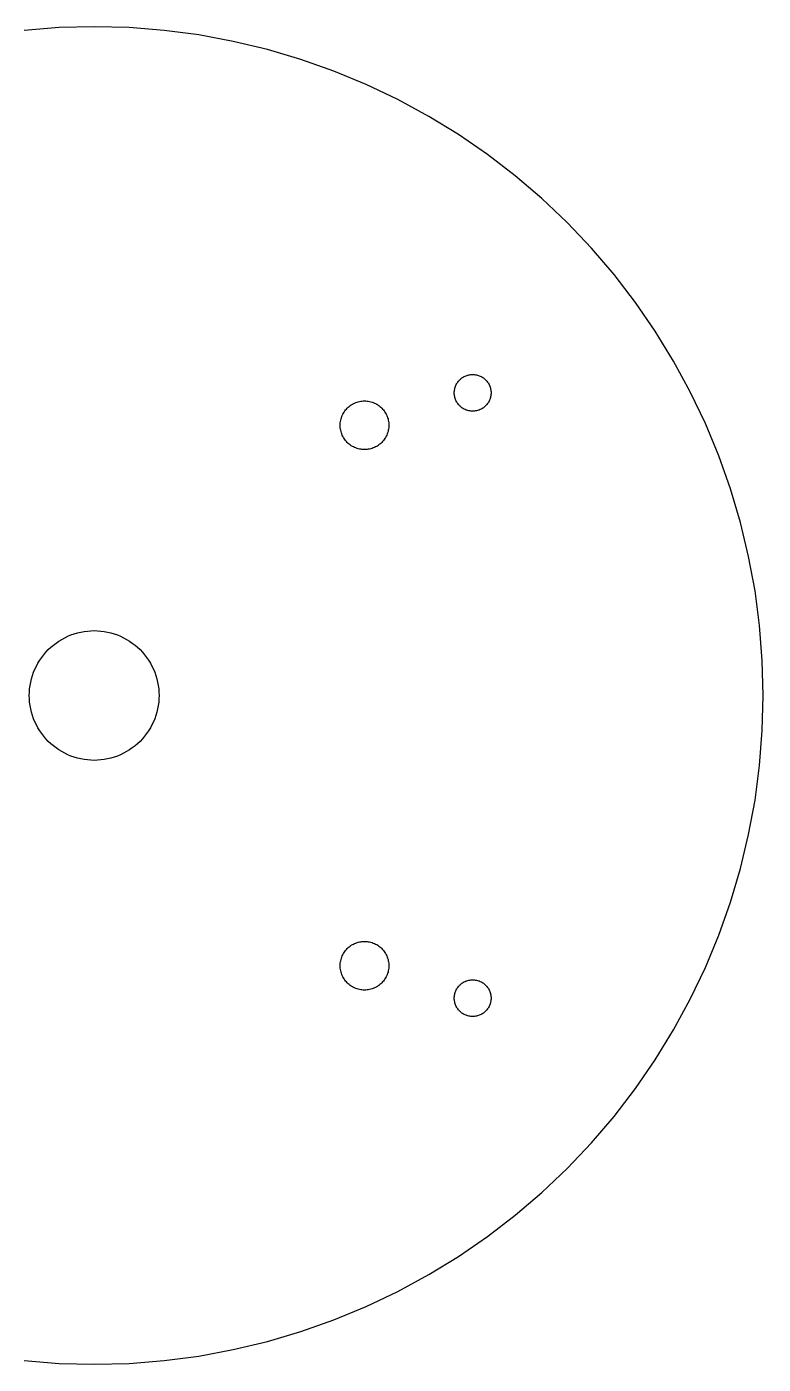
# Model space of a CAD drawing. Header units: metres. Extents: x -62 to 62, y -62 to 62.
# Drawn here: x -6.2 to 61.9, y -61.9 to 61.9 of the extents above; entities that cross this region are included whole.
import ezdxf

# ---------------------------------------------------------------- set-up
doc = ezdxf.new("R2010")
doc.units = ezdxf.units.M

msp = doc.modelspace()

# ---------------------------------------------------------------- linework, layer by layer
for p, q in [((-3.23801, 61.7852), (-6.46718, 61.5311)), ((0, 61.87), (-3.23801, 61.7852)), ((3.23801, 61.7852), (0, 61.87)), ((6.46718, 61.5311), (3.23801, 61.7852)), ((9.67859, 61.1083), (6.46718, 61.5311)), ((12.8635, 60.518), (9.67859, 61.1083)), ((16.0131, 59.7618), (12.8635, 60.518)), ((19.1189, 58.8419), (16.0131, 59.7618)), ((22.1722, 57.7606), (19.1189, 58.8419)), ((25.1648, 56.5211), (22.1722, 57.7606)), ((28.0884, 55.1266), (25.1648, 56.5211)), ((30.935, 53.581), (28.0884, 55.1266)), ((33.6968, 51.8885), (30.935, 53.581)), ((36.3663, 50.0539), (33.6968, 51.8885)), ((38.9361, 48.082), (36.3663, 50.0539)), ((41.3991, 45.9784), (38.9361, 48.082)), ((43.7487, 43.7487), (41.3991, 45.9784)), ((45.9784, 41.3991), (43.7487, 43.7487)), ((48.082, 38.9361), (45.9784, 41.3991)), ((50.0539, 36.3663), (48.082, 38.9361)), ((51.8885, 33.6968), (50.0539, 36.3663)), ((53.581, 30.935), (51.8885, 33.6968)), ((34.8223, 29.6907), (34.911, 29.6977)), ((34.911, 29.6977), (35, 29.7)), ((35, 29.7), (35.089, 29.6977)), ((35.089, 29.6977), (35.1777, 29.6907)), ((55.1266, 28.0884), (53.581, 30.935)), ((33.3579, 28.44), (33.3832, 28.5253)), ((33.3832, 28.5253), (33.4129, 28.6092)), ((33.4129, 28.6092), (33.447, 28.6915)), ((33.447, 28.6915), (33.4853, 28.7718)), ((33.4853, 28.7718), (33.5278, 28.85)), ((33.5278, 28.85), (33.5743, 28.9259)), ((33.5743, 28.9259), (33.6247, 28.9992)), ((33.6247, 28.9992), (33.6789, 29.0698)), ((33.6789, 29.0698), (33.7367, 29.1375)), ((33.7367, 29.1375), (33.7979, 29.2021)), ((33.7979, 29.2021), (33.8625, 29.2633)), ((33.8625, 29.2633), (33.9302, 29.3211)), ((33.9302, 29.3211), (34.0008, 29.3753)), ((34.0008, 29.3753), (34.0741, 29.4257)), ((34.0741, 29.4257), (34.15, 29.4722)), ((34.15, 29.4722), (34.2282, 29.5147)), ((34.2282, 29.5147), (34.3085, 29.553)), ((34.3085, 29.553), (34.3908, 29.5871)), ((34.3908, 29.5871), (34.4747, 29.6168)), ((34.4747, 29.6168), (34.56, 29.6421)), ((34.56, 29.6421), (34.6465, 29.6628)), ((34.6465, 29.6628), (34.7341, 29.6791)), ((34.7341, 29.6791), (34.8223, 29.6907)), ((35.1777, 29.6907), (35.2659, 29.6791)), ((35.2659, 29.6791), (35.3535, 29.6628)), ((35.3535, 29.6628), (35.44, 29.6421)), ((35.44, 29.6421), (35.5253, 29.6168)), ((35.5253, 29.6168), (35.6092, 29.5871)), ((35.6092, 29.5871), (35.6915, 29.553)), ((35.6915, 29.553), (35.7718, 29.5147)), ((35.7718, 29.5147), (35.85, 29.4722)), ((35.85, 29.4722), (35.9259, 29.4257)), ((35.9259, 29.4257), (35.9992, 29.3753)), ((35.9992, 29.3753), (36.0698, 29.3211)), ((36.0698, 29.3211), (36.1375, 29.2633)), ((36.1375, 29.2633), (36.2021, 29.2021)), ((36.2021, 29.2021), (36.2633, 29.1375)), ((36.2633, 29.1375), (36.3211, 29.0698)), ((36.3211, 29.0698), (36.3753, 28.9992)), ((36.3753, 28.9992), (36.4257, 28.9259)), ((36.4257, 28.9259), (36.4722, 28.85)), ((36.4722, 28.85), (36.5147, 28.7718)), ((36.5147, 28.7718), (36.553, 28.6915)), ((36.553, 28.6915), (36.5871, 28.6092)), ((36.5871, 28.6092), (36.6168, 28.5253)), ((36.6168, 28.5253), (36.6421, 28.44)), ((24.648, 27.2223), (24.7648, 27.2377)), ((24.7648, 27.2377), (24.8822, 27.2469)), ((24.8822, 27.2469), (25, 27.25)), ((25, 27.25), (25.1178, 27.2469)), ((25.1178, 27.2469), (25.2352, 27.2377)), ((25.2352, 27.2377), (25.352, 27.2223)), ((33.3, 28), (33.3023, 28.089)), ((33.3023, 27.911), (33.3, 28)), ((33.3023, 28.089), (33.3093, 28.1777)), ((33.3093, 27.8223), (33.3023, 27.911)), ((33.3093, 28.1777), (33.3209, 28.2659)), ((33.3209, 27.7341), (33.3093, 27.8223)), ((33.3209, 28.2659), (33.3372, 28.3535)), ((33.3372, 27.6465), (33.3209, 27.7341)), ((33.3372, 28.3535), (33.3579, 28.44)), ((33.3579, 27.56), (33.3372, 27.6465)), ((33.3832, 27.4747), (33.3579, 27.56)), ((33.4129, 27.3908), (33.3832, 27.4747)), ((33.447, 27.3085), (33.4129, 27.3908)), ((33.4853, 27.2282), (33.447, 27.3085)), ((33.5278, 27.15), (33.4853, 27.2282)), ((36.5147, 27.2282), (36.4722, 27.15)), ((36.553, 27.3085), (36.5147, 27.2282)), ((36.5871, 27.3908), (36.553, 27.3085)), ((36.6168, 27.4747), (36.5871, 27.3908)), ((36.6421, 27.56), (36.6168, 27.4747)), ((36.6421, 28.44), (36.6628, 28.3535)), ((36.6628, 27.6465), (36.6421, 27.56)), ((36.6628, 28.3535), (36.6791, 28.2659)), ((36.6791, 27.7341), (36.6628, 27.6465)), ((36.6791, 28.2659), (36.6907, 28.1777)), ((36.6907, 27.8223), (36.6791, 27.7341)), ((36.6907, 28.1777), (36.6977, 28.089)), ((36.6977, 27.911), (36.6907, 27.8223)), ((36.6977, 28.089), (36.7, 28)), ((36.7, 28), (36.6977, 27.911)), ((56.5211, 25.1648), (55.1266, 28.0884)), ((22.9445, 25.9152), (22.9952, 26.0215)), ((22.9952, 26.0215), (23.0514, 26.125)), ((23.0514, 26.125), (23.113, 26.2254)), ((23.113, 26.2254), (23.1797, 26.3225)), ((23.1797, 26.3225), (23.2514, 26.416)), ((23.2514, 26.416), (23.3279, 26.5055)), ((23.3279, 26.5055), (23.409, 26.591)), ((23.409, 26.591), (23.4945, 26.6721)), ((23.4945, 26.6721), (23.584, 26.7486)), ((23.584, 26.7486), (23.6775, 26.8203)), ((23.6775, 26.8203), (23.7746, 26.887)), ((23.7746, 26.887), (23.875, 26.9486)), ((23.875, 26.9486), (23.9785, 27.0048)), ((23.9785, 27.0048), (24.0848, 27.0555)), ((24.0848, 27.0555), (24.1937, 27.1006)), ((24.1937, 27.1006), (24.3047, 27.1399)), ((24.3047, 27.1399), (24.4177, 27.1733)), ((24.4177, 27.1733), (24.5322, 27.2008)), ((24.5322, 27.2008), (24.648, 27.2223)), ((25.352, 27.2223), (25.4678, 27.2008)), ((25.4678, 27.2008), (25.5823, 27.1733)), ((25.5823, 27.1733), (25.6953, 27.1399)), ((25.6953, 27.1399), (25.8063, 27.1006)), ((25.8063, 27.1006), (25.9152, 27.0555)), ((25.9152, 27.0555), (26.0215, 27.0048)), ((26.0215, 27.0048), (26.125, 26.9486)), ((26.125, 26.9486), (26.2254, 26.887)), ((26.2254, 26.887), (26.3225, 26.8203)), ((26.3225, 26.8203), (26.416, 26.7486)), ((26.416, 26.7486), (26.5055, 26.6721)), ((26.5055, 26.6721), (26.591, 26.591)), ((26.591, 26.591), (26.6721, 26.5055)), ((26.6721, 26.5055), (26.7486, 26.416)), ((26.7486, 26.416), (26.8203, 26.3225)), ((26.8203, 26.3225), (26.887, 26.2254)), ((26.887, 26.2254), (26.9486, 26.125)), ((26.9486, 26.125), (27.0048, 26.0215)), ((27.0048, 26.0215), (27.0555, 25.9152)), ((33.5743, 27.0741), (33.5278, 27.15)), ((33.6247, 27.0008), (33.5743, 27.0741)), ((33.6789, 26.9302), (33.6247, 27.0008)), ((33.7367, 26.8625), (33.6789, 26.9302)), ((33.7979, 26.7979), (33.7367, 26.8625)), ((33.8625, 26.7367), (33.7979, 26.7979)), ((33.9302, 26.6789), (33.8625, 26.7367)), ((34.0008, 26.6247), (33.9302, 26.6789)), ((34.0741, 26.5743), (34.0008, 26.6247)), ((34.15, 26.5278), (34.0741, 26.5743)), ((34.2282, 26.4853), (34.15, 26.5278)), ((34.3085, 26.447), (34.2282, 26.4853)), ((34.3908, 26.4129), (34.3085, 26.447)), ((34.4747, 26.3832), (34.3908, 26.4129)), ((34.56, 26.3579), (34.4747, 26.3832)), ((34.6465, 26.3371), (34.56, 26.3579)), ((34.7341, 26.3209), (34.6465, 26.3371)), ((34.8223, 26.3093), (34.7341, 26.3209)), ((34.911, 26.3023), (34.8223, 26.3093)), ((35, 26.3), (34.911, 26.3023)), ((35.089, 26.3023), (35, 26.3)), ((35.1777, 26.3093), (35.089, 26.3023)), ((35.2659, 26.3209), (35.1777, 26.3093)), ((35.3535, 26.3371), (35.2659, 26.3209)), ((35.44, 26.3579), (35.3535, 26.3371)), ((35.5253, 26.3832), (35.44, 26.3579)), ((35.6092, 26.4129), (35.5253, 26.3832)), ((35.6915, 26.447), (35.6092, 26.4129)), ((35.7718, 26.4853), (35.6915, 26.447)), ((35.85, 26.5278), (35.7718, 26.4853)), ((35.9259, 26.5743), (35.85, 26.5278)), ((35.9992, 26.6247), (35.9259, 26.5743)), ((36.0698, 26.6789), (35.9992, 26.6247)), ((36.1375, 26.7367), (36.0698, 26.6789)), ((36.2021, 26.7979), (36.1375, 26.7367)), ((36.2633, 26.8625), (36.2021, 26.7979)), ((36.3211, 26.9302), (36.2633, 26.8625)), ((36.3753, 27.0008), (36.3211, 26.9302)), ((36.4257, 27.0741), (36.3753, 27.0008)), ((36.4722, 27.15), (36.4257, 27.0741)), ((22.75, 25), (22.7531, 25.1178)), ((22.7531, 24.8822), (22.75, 25)), ((22.7531, 25.1178), (22.7623, 25.2352)), ((22.7623, 24.7648), (22.7531, 24.8822)), ((22.7623, 25.2352), (22.7777, 25.352)), ((22.7777, 24.648), (22.7623, 24.7648)), ((22.7777, 25.352), (22.7992, 25.4678)), ((22.7992, 25.4678), (22.8267, 25.5823)), ((22.8267, 25.5823), (22.8601, 25.6953)), ((22.8601, 25.6953), (22.8994, 25.8063)), ((22.8994, 25.8063), (22.9445, 25.9152)), ((27.0555, 25.9152), (27.1006, 25.8063)), ((27.1006, 25.8063), (27.1399, 25.6953)), ((27.1399, 25.6953), (27.1733, 25.5823)), ((27.1733, 25.5823), (27.2008, 25.4678)), ((27.2008, 25.4678), (27.2223, 25.352)), ((27.2223, 25.352), (27.2377, 25.2352)), ((27.2377, 24.7648), (27.2223, 24.648)), ((27.2377, 25.2352), (27.2469, 25.1178)), ((27.2469, 24.8822), (27.2377, 24.7648)), ((27.2469, 25.1178), (27.25, 25)), ((27.25, 25), (27.2469, 24.8822)), ((57.7606, 22.1722), (56.5211, 25.1648)), ((22.7992, 24.5322), (22.7777, 24.648)), ((22.8267, 24.4177), (22.7992, 24.5322)), ((22.8601, 24.3047), (22.8267, 24.4177)), ((22.8994, 24.1937), (22.8601, 24.3047)), ((22.9445, 24.0848), (22.8994, 24.1937)), ((22.9952, 23.9785), (22.9445, 24.0848)), ((23.0514, 23.875), (22.9952, 23.9785)), ((23.113, 23.7746), (23.0514, 23.875)), ((23.1797, 23.6775), (23.113, 23.7746)), ((23.2514, 23.584), (23.1797, 23.6775)), ((23.3279, 23.4945), (23.2514, 23.584)), ((26.7486, 23.584), (26.6721, 23.4945)), ((26.8203, 23.6775), (26.7486, 23.584)), ((26.887, 23.7746), (26.8203, 23.6775)), ((26.9486, 23.875), (26.887, 23.7746)), ((27.0048, 23.9785), (26.9486, 23.875)), ((27.0555, 24.0848), (27.0048, 23.9785)), ((27.1006, 24.1937), (27.0555, 24.0848)), ((27.1399, 24.3047), (27.1006, 24.1937)), ((27.1733, 24.4177), (27.1399, 24.3047)), ((27.2008, 24.5322), (27.1733, 24.4177)), ((27.2223, 24.648), (27.2008, 24.5322)), ((23.409, 23.409), (23.3279, 23.4945)), ((23.4945, 23.3279), (23.409, 23.409)), ((23.584, 23.2514), (23.4945, 23.3279)), ((23.6775, 23.1797), (23.584, 23.2514)), ((23.7746, 23.113), (23.6775, 23.1797)), ((23.875, 23.0514), (23.7746, 23.113)), ((23.9785, 22.9952), (23.875, 23.0514)), ((24.0848, 22.9445), (23.9785, 22.9952)), ((24.1937, 22.8994), (24.0848, 22.9445)), ((24.3047, 22.8601), (24.1937, 22.8994)), ((24.4177, 22.8267), (24.3047, 22.8601)), ((24.5322, 22.7992), (24.4177, 22.8267)), ((24.648, 22.7777), (24.5322, 22.7992)), ((24.7648, 22.7623), (24.648, 22.7777)), ((24.8822, 22.7531), (24.7648, 22.7623)), ((25, 22.75), (24.8822, 22.7531)), ((25.1178, 22.7531), (25, 22.75)), ((25.2352, 22.7623), (25.1178, 22.7531)), ((25.352, 22.7777), (25.2352, 22.7623)), ((25.4678, 22.7992), (25.352, 22.7777)), ((25.5823, 22.8267), (25.4678, 22.7992)), ((25.6953, 22.8601), (25.5823, 22.8267)), ((25.8063, 22.8994), (25.6953, 22.8601)), ((25.9152, 22.9445), (25.8063, 22.8994)), ((26.0215, 22.9952), (25.9152, 22.9445)), ((26.125, 23.0514), (26.0215, 22.9952)), ((26.2254, 23.113), (26.125, 23.0514)), ((26.3225, 23.1797), (26.2254, 23.113)), ((26.416, 23.2514), (26.3225, 23.1797)), ((26.5055, 23.3279), (26.416, 23.2514)), ((26.591, 23.409), (26.5055, 23.3279)), ((26.6721, 23.4945), (26.591, 23.409)), ((58.8419, 19.1189), (57.7606, 22.1722)), ((59.7618, 16.0131), (58.8419, 19.1189)), ((60.518, 12.8635), (59.7618, 16.0131)), ((61.1083, 9.67859), (60.518, 12.8635)), ((61.5311, 6.46718), (61.1083, 9.67859)), ((61.7852, 3.23801), (61.5311, 6.46718)), ((-3.5267, 4.8541), (-3.26782, 5.03201)), ((-3.26782, 5.03201), (-3, 5.19614)), ((-3, 5.19614), (-2.72394, 5.34604)), ((-2.72394, 5.34604), (-2.44041, 5.48126)), ((-2.44041, 5.48126), (-2.15021, 5.60147)), ((-2.15021, 5.60147), (-1.8541, 5.70633)), ((-1.8541, 5.70633), (-1.5529, 5.79555)), ((-1.5529, 5.79555), (-1.24747, 5.86888)), ((-1.24747, 5.86888), (-0.9386, 5.92612)), ((-0.9386, 5.92612), (-0.62717, 5.96712)), ((-0.62717, 5.96712), (-0.31401, 5.99178)), ((-0.31401, 5.99178), (0, 6)), ((0, 6), (0.31401, 5.99178)), ((0.31401, 5.99178), (0.62717, 5.96712)), ((0.62717, 5.96712), (0.9386, 5.92612)), ((0.9386, 5.92612), (1.24747, 5.86888)), ((1.24747, 5.86888), (1.5529, 5.79555)), ((1.5529, 5.79555), (1.8541, 5.70633)), ((1.8541, 5.70633), (2.15021, 5.60147)), ((2.15021, 5.60147), (2.44041, 5.48126)), ((2.44041, 5.48126), (2.72394, 5.34604)), ((2.72394, 5.34604), (3, 5.19614)), ((3, 5.19614), (3.26782, 5.03201)), ((3.26782, 5.03201), (3.5267, 4.8541)), ((-4.8541, 3.5267), (-4.66287, 3.77591)), ((-4.66287, 3.77591), (-4.45886, 4.01477)), ((-4.45886, 4.01477), (-4.24263, 4.24263)), ((-4.24263, 4.24263), (-4.01477, 4.45886)), ((-4.01477, 4.45886), (-3.77591, 4.66287)), ((-3.77591, 4.66287), (-3.5267, 4.8541)), ((3.5267, 4.8541), (3.77591, 4.66287)), ((3.77591, 4.66287), (4.01477, 4.45886)), ((4.01477, 4.45886), (4.24263, 4.24263)), ((4.24263, 4.24263), (4.45886, 4.01477)), ((4.45886, 4.01477), (4.66287, 3.77591)), ((4.66287, 3.77591), (4.8541, 3.5267)), ((-5.48126, 2.44041), (-5.34604, 2.72394)), ((-5.34604, 2.72394), (-5.19614, 3)), ((-5.19614, 3), (-5.03201, 3.26782)), ((-5.03201, 3.26782), (-4.8541, 3.5267)), ((4.8541, 3.5267), (5.03201, 3.26782)), ((5.03201, 3.26782), (5.19614, 3)), ((5.19614, 3), (5.34604, 2.72394)), ((5.34604, 2.72394), (5.48126, 2.44041)), ((61.87, 0), (61.7852, 3.23801)), ((-5.92612, 0.9386), (-5.86888, 1.24747)), ((-5.86888, 1.24747), (-5.79555, 1.5529)), ((-5.79555, 1.5529), (-5.70633, 1.8541)), ((-5.70633, 1.8541), (-5.60147, 2.15021)), ((-5.60147, 2.15021), (-5.48126, 2.44041)), ((5.48126, 2.44041), (5.60147, 2.15021)), ((5.60147, 2.15021), (5.70633, 1.8541)), ((5.70633, 1.8541), (5.79555, 1.5529)), ((5.79555, 1.5529), (5.86888, 1.24747)), ((5.86888, 1.24747), (5.92612, 0.9386)), ((-6, 0), (-5.99178, 0.31401)), ((-5.99178, -0.31401), (-6, 0)), ((-5.99178, 0.31401), (-5.96712, 0.62717)), ((-5.96712, 0.62717), (-5.92612, 0.9386)), ((5.92612, 0.9386), (5.96712, 0.62717)), ((5.96712, 0.62717), (5.99178, 0.31401)), ((5.99178, 0.31401), (6, 0)), ((6, 0), (5.99178, -0.31401)), ((61.7852, -3.23801), (61.87, 0)), ((-5.96712, -0.62717), (-5.99178, -0.31401)), ((-5.92612, -0.9386), (-5.96712, -0.62717)), ((-5.86888, -1.24747), (-5.92612, -0.9386)), ((5.92612, -0.9386), (5.86888, -1.24747)), ((5.96712, -0.62717), (5.92612, -0.9386)), ((5.99178, -0.31401), (5.96712, -0.62717)), ((-5.79555, -1.5529), (-5.86888, -1.24747)), ((-5.70633, -1.8541), (-5.79555, -1.5529)), ((-5.60147, -2.15021), (-5.70633, -1.8541)), ((-5.48126, -2.44041), (-5.60147, -2.15021)), ((-5.34604, -2.72394), (-5.48126, -2.44041)), ((5.48126, -2.44041), (5.34604, -2.72394)), ((5.60147, -2.15021), (5.48126, -2.44041)), ((5.70633, -1.8541), (5.60147, -2.15021)), ((5.79555, -1.5529), (5.70633, -1.8541)), ((5.86888, -1.24747), (5.79555, -1.5529)), ((-5.19614, -3), (-5.34604, -2.72394)), ((-5.03201, -3.26782), (-5.19614, -3)), ((-4.8541, -3.5267), (-5.03201, -3.26782)), ((-4.66287, -3.77591), (-4.8541, -3.5267)), ((4.8541, -3.5267), (4.66287, -3.77591)), ((5.03201, -3.26782), (4.8541, -3.5267)), ((5.19614, -3), (5.03201, -3.26782)), ((5.34604, -2.72394), (5.19614, -3)), ((61.5311, -6.46718), (61.7852, -3.23801)), ((-4.45886, -4.01477), (-4.66287, -3.77591)), ((-4.24263, -4.24263), (-4.45886, -4.01477)), ((-4.01477, -4.45886), (-4.24263, -4.24263)), ((-3.77591, -4.66287), (-4.01477, -4.45886)), ((-3.5267, -4.8541), (-3.77591, -4.66287)), ((-3.26782, -5.03201), (-3.5267, -4.8541)), ((3.5267, -4.8541), (3.26782, -5.03201)), ((3.77591, -4.66287), (3.5267, -4.8541)), ((4.01477, -4.45886), (3.77591, -4.66287)), ((4.24263, -4.24263), (4.01477, -4.45886)), ((4.45886, -4.01477), (4.24263, -4.24263)), ((4.66287, -3.77591), (4.45886, -4.01477)), ((-3, -5.19614), (-3.26782, -5.03201)), ((-2.72394, -5.34604), (-3, -5.19614)), ((-2.44041, -5.48126), (-2.72394, -5.34604)), ((-2.15021, -5.60147), (-2.44041, -5.48126)), ((-1.8541, -5.70633), (-2.15021, -5.60147)), ((-1.5529, -5.79555), (-1.8541, -5.70633)), ((-1.24747, -5.86888), (-1.5529, -5.79555)), ((-0.9386, -5.92612), (-1.24747, -5.86888)), ((-0.62717, -5.96712), (-0.9386, -5.92612)), ((-0.31401, -5.99178), (-0.62717, -5.96712)), ((0, -6), (-0.31401, -5.99178)), ((0.31401, -5.99178), (0, -6)), ((0.62717, -5.96712), (0.31401, -5.99178)), ((0.9386, -5.92612), (0.62717, -5.96712)), ((1.24747, -5.86888), (0.9386, -5.92612)), ((1.5529, -5.79555), (1.24747, -5.86888)), ((1.8541, -5.70633), (1.5529, -5.79555)), ((2.15021, -5.60147), (1.8541, -5.70633)), ((2.44041, -5.48126), (2.15021, -5.60147)), ((2.72394, -5.34604), (2.44041, -5.48126)), ((3, -5.19614), (2.72394, -5.34604)), ((3.26782, -5.03201), (3, -5.19614)), ((61.1083, -9.67859), (61.5311, -6.46718)), ((60.518, -12.8635), (61.1083, -9.67859)), ((59.7618, -16.0131), (60.518, -12.8635)), ((58.8419, -19.1189), (59.7618, -16.0131)), ((57.7606, -22.1722), (58.8419, -19.1189)), ((56.5211, -25.1648), (57.7606, -22.1722)), ((23.2514, -23.584), (23.3279, -23.4945)), ((23.3279, -23.4945), (23.409, -23.409)), ((23.409, -23.409), (23.4945, -23.3279)), ((23.4945, -23.3279), (23.584, -23.2514)), ((23.584, -23.2514), (23.6775, -23.1797)), ((23.6775, -23.1797), (23.7746, -23.113)), ((23.7746, -23.113), (23.875, -23.0514)), ((23.875, -23.0514), (23.9785, -22.9952)), ((23.9785, -22.9952), (24.0848, -22.9445)), ((24.0848, -22.9445), (24.1937, -22.8994)), ((24.1937, -22.8994), (24.3047, -22.8601)), ((24.3047, -22.8601), (24.4177, -22.8267)), ((24.4177, -22.8267), (24.5322, -22.7992)), ((24.5322, -22.7992), (24.648, -22.7777)), ((24.648, -22.7777), (24.7648, -22.7623)), ((24.7648, -22.7623), (24.8822, -22.7531)), ((24.8822, -22.7531), (25, -22.75)), ((25, -22.75), (25.1178, -22.7531)), ((25.1178, -22.7531), (25.2352, -22.7623)), ((25.2352, -22.7623), (25.352, -22.7777)), ((25.352, -22.7777), (25.4678, -22.7992)), ((25.4678, -22.7992), (25.5823, -22.8267)), ((25.5823, -22.8267), (25.6953, -22.8601)), ((25.6953, -22.8601), (25.8063, -22.8994)), ((25.8063, -22.8994), (25.9152, -22.9445)), ((25.9152, -22.9445), (26.0215, -22.9952)), ((26.0215, -22.9952), (26.125, -23.0514)), ((26.125, -23.0514), (26.2254, -23.113)), ((26.2254, -23.113), (26.3225, -23.1797)), ((26.3225, -23.1797), (26.416, -23.2514)), ((26.416, -23.2514), (26.5055, -23.3279)), ((26.5055, -23.3279), (26.591, -23.409)), ((26.591, -23.409), (26.6721, -23.4945)), ((26.6721, -23.4945), (26.7486, -23.584)), ((22.7623, -24.7648), (22.7777, -24.648)), ((22.7777, -24.648), (22.7992, -24.5322)), ((22.7992, -24.5322), (22.8267, -24.4177)), ((22.8267, -24.4177), (22.8601, -24.3047)), ((22.8601, -24.3047), (22.8994, -24.1937)), ((22.8994, -24.1937), (22.9445, -24.0848)), ((22.9445, -24.0848), (22.9952, -23.9785)), ((22.9952, -23.9785), (23.0514, -23.875)), ((23.0514, -23.875), (23.113, -23.7746)), ((23.113, -23.7746), (23.1797, -23.6775)), ((23.1797, -23.6775), (23.2514, -23.584)), ((26.7486, -23.584), (26.8203, -23.6775)), ((26.8203, -23.6775), (26.887, -23.7746)), ((26.887, -23.7746), (26.9486, -23.875)), ((26.9486, -23.875), (27.0048, -23.9785)), ((27.0048, -23.9785), (27.0555, -24.0848)), ((27.0555, -24.0848), (27.1006, -24.1937)), ((27.1006, -24.1937), (27.1399, -24.3047)), ((27.1399, -24.3047), (27.1733, -24.4177)), ((27.1733, -24.4177), (27.2008, -24.5322)), ((27.2008, -24.5322), (27.2223, -24.648)), ((27.2223, -24.648), (27.2377, -24.7648)), ((22.75, -25), (22.7531, -24.8822)), ((22.7531, -25.1178), (22.75, -25)), ((22.7531, -24.8822), (22.7623, -24.7648)), ((22.7623, -25.2352), (22.7531, -25.1178)), ((22.7777, -25.352), (22.7623, -25.2352)), ((22.7992, -25.4678), (22.7777, -25.352)), ((22.8267, -25.5823), (22.7992, -25.4678)), ((22.8601, -25.6953), (22.8267, -25.5823)), ((22.8994, -25.8063), (22.8601, -25.6953)), ((22.9445, -25.9152), (22.8994, -25.8063)), ((22.9952, -26.0215), (22.9445, -25.9152)), ((27.0555, -25.9152), (27.0048, -26.0215)), ((27.1006, -25.8063), (27.0555, -25.9152)), ((27.1399, -25.6953), (27.1006, -25.8063)), ((27.1733, -25.5823), (27.1399, -25.6953)), ((27.2008, -25.4678), (27.1733, -25.5823)), ((27.2223, -25.352), (27.2008, -25.4678)), ((27.2377, -25.2352), (27.2223, -25.352)), ((27.2377, -24.7648), (27.2469, -24.8822)), ((27.2469, -25.1178), (27.2377, -25.2352)), ((27.2469, -24.8822), (27.25, -25)), ((27.25, -25), (27.2469, -25.1178)), ((55.1266, -28.0884), (56.5211, -25.1648)), ((23.0514, -26.125), (22.9952, -26.0215)), ((23.113, -26.2254), (23.0514, -26.125)), ((23.1797, -26.3225), (23.113, -26.2254)), ((23.2514, -26.416), (23.1797, -26.3225)), ((23.3279, -26.5055), (23.2514, -26.416)), ((23.409, -26.591), (23.3279, -26.5055)), ((23.4945, -26.6721), (23.409, -26.591)), ((23.584, -26.7486), (23.4945, -26.6721)), ((23.6775, -26.8203), (23.584, -26.7486)), ((23.7746, -26.887), (23.6775, -26.8203)), ((23.875, -26.9486), (23.7746, -26.887)), ((23.9785, -27.0048), (23.875, -26.9486)), ((24.0848, -27.0555), (23.9785, -27.0048)), ((24.1937, -27.1006), (24.0848, -27.0555)), ((24.3047, -27.1399), (24.1937, -27.1006)), ((24.4177, -27.1733), (24.3047, -27.1399)), ((24.5322, -27.2008), (24.4177, -27.1733)), ((24.648, -27.2223), (24.5322, -27.2008)), ((24.7648, -27.2377), (24.648, -27.2223)), ((25.352, -27.2223), (25.2352, -27.2377)), ((25.4678, -27.2008), (25.352, -27.2223)), ((25.5823, -27.1733), (25.4678, -27.2008)), ((25.6953, -27.1399), (25.5823, -27.1733)), ((25.8063, -27.1006), (25.6953, -27.1399)), ((25.9152, -27.0555), (25.8063, -27.1006)), ((26.0215, -27.0048), (25.9152, -27.0555)), ((26.125, -26.9486), (26.0215, -27.0048)), ((26.2254, -26.887), (26.125, -26.9486)), ((26.3225, -26.8203), (26.2254, -26.887)), ((26.416, -26.7486), (26.3225, -26.8203)), ((26.5055, -26.6721), (26.416, -26.7486)), ((26.591, -26.591), (26.5055, -26.6721)), ((26.6721, -26.5055), (26.591, -26.591)), ((26.7486, -26.416), (26.6721, -26.5055)), ((26.8203, -26.3225), (26.7486, -26.416)), ((26.887, -26.2254), (26.8203, -26.3225)), ((26.9486, -26.125), (26.887, -26.2254)), ((27.0048, -26.0215), (26.9486, -26.125)), ((33.4853, -27.2282), (33.5278, -27.15)), ((33.5278, -27.15), (33.5743, -27.0741)), ((33.5743, -27.0741), (33.6247, -27.0008)), ((33.6247, -27.0008), (33.6789, -26.9302)), ((33.6789, -26.9302), (33.7367, -26.8625)), ((33.7367, -26.8625), (33.7979, -26.7979)), ((33.7979, -26.7979), (33.8625, -26.7367)), ((33.8625, -26.7367), (33.9302, -26.6789)), ((33.9302, -26.6789), (34.0008, -26.6247)), ((34.0008, -26.6247), (34.0741, -26.5743)), ((34.0741, -26.5743), (34.15, -26.5278)), ((34.15, -26.5278), (34.2282, -26.4853)), ((34.2282, -26.4853), (34.3085, -26.447)), ((34.3085, -26.447), (34.3908, -26.4129)), ((34.3908, -26.4129), (34.4747, -26.3832)), ((34.4747, -26.3832), (34.56, -26.3579)), ((34.56, -26.3579), (34.6465, -26.3371)), ((34.6465, -26.3371), (34.7341, -26.3209)), ((34.7341, -26.3209), (34.8223, -26.3093)), ((34.8223, -26.3093), (34.911, -26.3023)), ((34.911, -26.3023), (35, -26.3)), ((35, -26.3), (35.089, -26.3023)), ((35.089, -26.3023), (35.1777, -26.3093)), ((35.1777, -26.3093), (35.2659, -26.3209)), ((35.2659, -26.3209), (35.3535, -26.3371)), ((35.3535, -26.3371), (35.44, -26.3579)), ((35.44, -26.3579), (35.5253, -26.3832)), ((35.5253, -26.3832), (35.6092, -26.4129)), ((35.6092, -26.4129), (35.6915, -26.447)), ((35.6915, -26.447), (35.7718, -26.4853)), ((35.7718, -26.4853), (35.85, -26.5278)), ((35.85, -26.5278), (35.9259, -26.5743)), ((35.9259, -26.5743), (35.9992, -26.6247)), ((35.9992, -26.6247), (36.0698, -26.6789)), ((36.0698, -26.6789), (36.1375, -26.7367)), ((36.1375, -26.7367), (36.2021, -26.7979)), ((36.2021, -26.7979), (36.2633, -26.8625)), ((36.2633, -26.8625), (36.3211, -26.9302)), ((36.3211, -26.9302), (36.3753, -27.0008)), ((36.3753, -27.0008), (36.4257, -27.0741)), ((36.4257, -27.0741), (36.4722, -27.15)), ((36.4722, -27.15), (36.5147, -27.2282)), ((24.8822, -27.2469), (24.7648, -27.2377)), ((25, -27.25), (24.8822, -27.2469)), ((25.1178, -27.2469), (25, -27.25)), ((25.2352, -27.2377), (25.1178, -27.2469)), ((33.3, -28), (33.3023, -27.911)), ((33.3023, -28.089), (33.3, -28)), ((33.3023, -27.911), (33.3093, -27.8223)), ((33.3093, -28.1777), (33.3023, -28.089)), ((33.3093, -27.8223), (33.3209, -27.7341)), ((33.3209, -28.2659), (33.3093, -28.1777)), ((33.3209, -27.7341), (33.3372, -27.6465)), ((33.3372, -28.3535), (33.3209, -28.2659)), ((33.3372, -27.6465), (33.3579, -27.56)), ((33.3579, -28.44), (33.3372, -28.3535)), ((33.3579, -27.56), (33.3832, -27.4747)), ((33.3832, -28.5253), (33.3579, -28.44)), ((33.3832, -27.4747), (33.4129, -27.3908)), ((33.4129, -27.3908), (33.447, -27.3085)), ((33.447, -27.3085), (33.4853, -27.2282)), ((36.5147, -27.2282), (36.553, -27.3085)), ((36.553, -27.3085), (36.5871, -27.3908)), ((36.5871, -27.3908), (36.6168, -27.4747)), ((36.6168, -27.4747), (36.6421, -27.56)), ((36.6421, -28.44), (36.6168, -28.5253)), ((36.6421, -27.56), (36.6628, -27.6465)), ((36.6628, -28.3535), (36.6421, -28.44)), ((36.6628, -27.6465), (36.6791, -27.7341)), ((36.6791, -28.2659), (36.6628, -28.3535)), ((36.6791, -27.7341), (36.6907, -27.8223)), ((36.6907, -28.1777), (36.6791, -28.2659)), ((36.6907, -27.8223), (36.6977, -27.911)), ((36.6977, -28.089), (36.6907, -28.1777)), ((36.6977, -27.911), (36.7, -28)), ((36.7, -28), (36.6977, -28.089)), ((53.581, -30.935), (55.1266, -28.0884)), ((33.4129, -28.6092), (33.3832, -28.5253)), ((33.447, -28.6915), (33.4129, -28.6092)), ((33.4853, -28.7718), (33.447, -28.6915)), ((33.5278, -28.85), (33.4853, -28.7718)), ((33.5743, -28.9259), (33.5278, -28.85)), ((33.6247, -28.9992), (33.5743, -28.9259)), ((33.6789, -29.0698), (33.6247, -28.9992)), ((33.7367, -29.1375), (33.6789, -29.0698)), ((33.7979, -29.2021), (33.7367, -29.1375)), ((33.8625, -29.2633), (33.7979, -29.2021)), ((33.9302, -29.3211), (33.8625, -29.2633)), ((34.0008, -29.3753), (33.9302, -29.3211)), ((34.0741, -29.4257), (34.0008, -29.3753)), ((34.15, -29.4722), (34.0741, -29.4257)), ((34.2282, -29.5147), (34.15, -29.4722)), ((34.3085, -29.553), (34.2282, -29.5147)), ((34.3908, -29.5871), (34.3085, -29.553)), ((34.4747, -29.6168), (34.3908, -29.5871)), ((34.56, -29.6421), (34.4747, -29.6168)), ((34.6465, -29.6628), (34.56, -29.6421)), ((34.7341, -29.6791), (34.6465, -29.6628)), ((34.8223, -29.6907), (34.7341, -29.6791)), ((34.911, -29.6977), (34.8223, -29.6907)), ((35.1777, -29.6907), (35.089, -29.6977)), ((35.2659, -29.6791), (35.1777, -29.6907)), ((35.3535, -29.6628), (35.2659, -29.6791)), ((35.44, -29.6421), (35.3535, -29.6628)), ((35.5253, -29.6168), (35.44, -29.6421)), ((35.6092, -29.5871), (35.5253, -29.6168)), ((35.6915, -29.553), (35.6092, -29.5871)), ((35.7718, -29.5147), (35.6915, -29.553)), ((35.85, -29.4722), (35.7718, -29.5147)), ((35.9259, -29.4257), (35.85, -29.4722)), ((35.9992, -29.3753), (35.9259, -29.4257)), ((36.0698, -29.3211), (35.9992, -29.3753)), ((36.1375, -29.2633), (36.0698, -29.3211)), ((36.2021, -29.2021), (36.1375, -29.2633)), ((36.2633, -29.1375), (36.2021, -29.2021)), ((36.3211, -29.0698), (36.2633, -29.1375)), ((36.3753, -28.9992), (36.3211, -29.0698)), ((36.4257, -28.9259), (36.3753, -28.9992)), ((36.4722, -28.85), (36.4257, -28.9259)), ((36.5147, -28.7718), (36.4722, -28.85)), ((36.553, -28.6915), (36.5147, -28.7718)), ((36.5871, -28.6092), (36.553, -28.6915)), ((36.6168, -28.5253), (36.5871, -28.6092)), ((35, -29.7), (34.911, -29.6977)), ((35.089, -29.6977), (35, -29.7)), ((51.8885, -33.6968), (53.581, -30.935)), ((50.0539, -36.3663), (51.8885, -33.6968)), ((48.082, -38.9361), (50.0539, -36.3663)), ((45.9784, -41.3991), (48.082, -38.9361)), ((43.7487, -43.7487), (45.9784, -41.3991)), ((41.3991, -45.9784), (43.7487, -43.7487)), ((38.9361, -48.082), (41.3991, -45.9784)), ((36.3663, -50.0539), (38.9361, -48.082)), ((33.6968, -51.8885), (36.3663, -50.0539)), ((30.935, -53.581), (33.6968, -51.8885)), ((28.0884, -55.1266), (30.935, -53.581)), ((25.1648, -56.5211), (28.0884, -55.1266)), ((22.1722, -57.7606), (25.1648, -56.5211)), ((19.1189, -58.8419), (22.1722, -57.7606)), ((16.0131, -59.7618), (19.1189, -58.8419)), ((9.67859, -61.1083), (12.8635, -60.518)), ((12.8635, -60.518), (16.0131, -59.7618)), ((-6.46718, -61.5311), (-3.23801, -61.7852)), ((-3.23801, -61.7852), (0, -61.87)), ((0, -61.87), (3.23801, -61.7852)), ((3.23801, -61.7852), (6.46718, -61.5311)), ((6.46718, -61.5311), (9.67859, -61.1083))]:
    msp.add_line(p, q)

doc.saveas('drawing.dxf')
